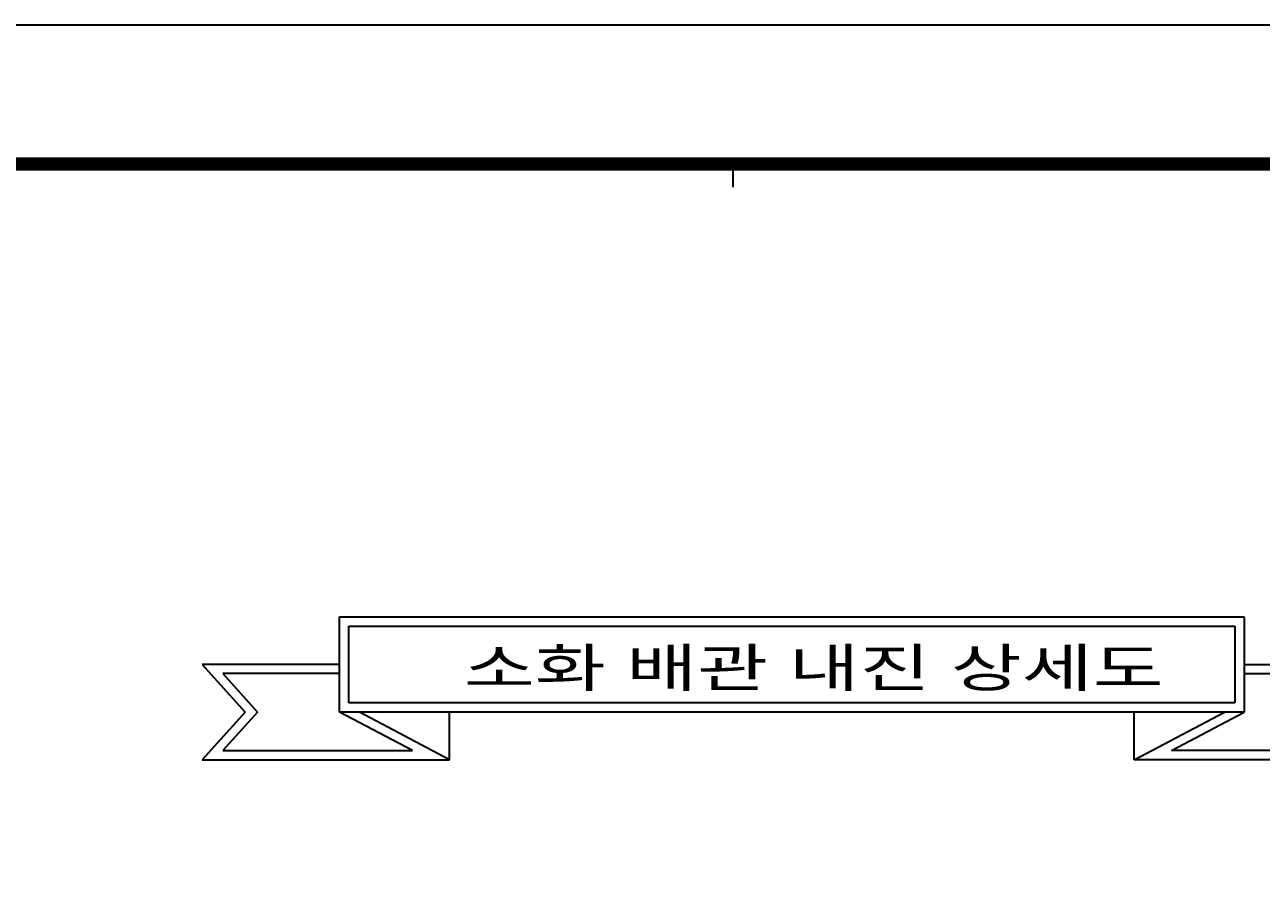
# Model space of a CAD drawing. Header units: millimetres. Extents: x 0 to 42050, y 0 to 29700.
# Drawn here: x 14161 to 23485, y 23175 to 29700 of the extents above; entities that cross this region are included whole.
import ezdxf
from ezdxf.enums import TextEntityAlignment as Align

# ---------------------------------------------------------------- set-up
doc = ezdxf.new("R2010")
doc.units = ezdxf.units.MM
doc.header["$LTSCALE"] = 50
doc.layers.add('2', color=2, linetype='Continuous')
doc.layers.add('XR-SHEET$0$XREF-Form$0$SHT', color=5, linetype='Continuous')
doc.layers.add('XR-SHEET$0$XREF-Form$0$TEMP', color=171, linetype='Continuous', plot=False)
doc.styles.add('돋움', font='')
doc.styles.get('돋움').set_extended_font_data('Dotum')

# ---------------------------------------------------------------- blocks, each defined once
blk = doc.blocks.new('XR-SHEET')
at = {"layer": 'XR-SHEET$0$XREF-Form$0$SHT'}
blk.add_lwpolyline([(0, 594), (841, 594), (841, 0), (0, 0)], close=True, dxfattribs=at)
at = {"layer": 'XR-SHEET$0$XREF-Form$0$SHT', "const_width": 2}
blk.add_lwpolyline([(46.5, 573), (819.5, 573), (819.5, 21), (46.5, 21)], close=True, dxfattribs=at)
at = {"layer": 'XR-SHEET$0$XREF-Form$0$TEMP'}
blk.add_line((390, 573), (390, 569.5), dxfattribs=at)

msp = doc.modelspace()

# ---------------------------------------------------------------- linework, layer by layer
at = {"layer": '2'}
for p, q in [((16535.8, 25236.7), (23356.5, 25236.7)), ((16536, 24518.2), (16535.8, 25236.7)), ((23356.5, 25236.7), (23356.5, 24518.2)), ((16605.4, 25167.2), (23287, 25167.2)), ((16605.5, 24587.7), (16605.4, 25167.2)), ((23287, 25167.2), (23287, 24587.7)), ((15498.1, 24877.5), (15822.4, 24518.2)), ((16536, 24877.5), (15498.1, 24877.5)), ((16536, 24808), (15654.5, 24808)), ((15654.5, 24808), (15916.1, 24518.2)), ((23356.5, 24877.5), (24394.4, 24877.5)), ((23356.5, 24808), (24238, 24808)), ((23287, 24587.7), (16605.5, 24587.7)), ((15822.4, 24518.2), (15498.1, 24158.9)), ((15916.1, 24518.2), (15654.5, 24228.4)), ((23356.5, 24518.2), (16536, 24518.2)), ((17084.7, 24228.4), (16536, 24518.2)), ((17365.2, 24158.9), (16684.8, 24518.2)), ((17365.2, 24158.9), (17365.2, 24518.2)), ((22527.3, 24158.9), (23207.7, 24518.2)), ((22527.3, 24158.9), (22527.3, 24518.2)), ((22807.8, 24228.4), (23356.5, 24518.2)), ((15498.1, 24158.9), (17365.2, 24158.9)), ((15654.5, 24228.4), (17084.7, 24228.4)), ((24394.4, 24158.9), (22527.3, 24158.9)), ((24238, 24228.4), (22807.8, 24228.4))]:
    msp.add_line(p, q, dxfattribs=at)

# ---------------------------------------------------------------- block references
at = {"xscale": 50, "yscale": 50, "zscale": 50}
msp.add_blockref('XR-SHEET', (0, 0), dxfattribs=at)

# ---------------------------------------------------------------- texts
at = {"style": '돋움', "width": 1.318294}
msp.add_text('소화 배관 내진 상세도', height=288, dxfattribs=at).set_placement((17472.9, 24708.6), (22749.1, 24708.6), align=Align.FIT)

doc.saveas('drawing.dxf')
